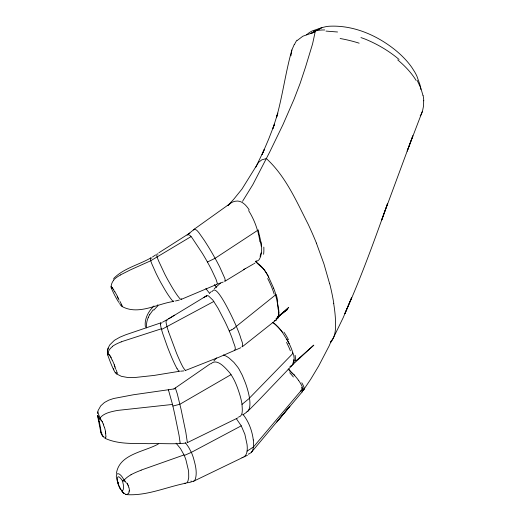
<?xml version="1.0" encoding="UTF-8"?>
<svg xmlns="http://www.w3.org/2000/svg" width="521" height="521" viewBox="0 0 521 521"><rect width="100%" height="100%" fill="white"/><g stroke="black" fill="none" stroke-linecap="round" stroke-linejoin="round"><path stroke-width="0.78" d="M160.527 324.153L160.82 322.883L161.784 323.098M278.585 312.151L278.546 309.682M293.798 359.998L293.792 360.35M105.997 436.233L105.672 437.848M290.913 55.786L291.864 50.023L294.222 44.532M278.546 313.238L278.455 314.404M111.207 286.283L111.188 286.57A5.34 3.979 0.1 0 0 111.728 288.881M261.262 252.887L260.643 256.645L259.237 259.497A12.283 8.264 58.7 0 1 255.831 261.386L255.531 261.627M181.438 298.774C180.754 300.637 178.866 297.165 178.182 296.547A28.681 4.943 63.3 0 1 176.241 293.805A37.388 6.441 63.3 0 1 171.598 286.459L167.912 280.005A41.713 7.19 63.3 0 1 164.818 274.176L158.573 260.871A12.83 2.214 63.3 0 1 157.134 256.951C156.743 255.974 156.248 253.121 158.137 253.988M173.975 300.884C173.226 302.493 171.533 299.321 170.855 298.728A30.667 5.288 63.3 0 1 164.851 289.604L160.846 282.629A38.3 6.604 63.3 0 1 157.909 277.061L157.433 276.117A36.659 6.317 63.3 0 1 156.026 273.278L151.885 263.991A12.439 2.143 63.3 0 1 150.745 260.767L130.778 269.702L120.488 274.886M129.156 491.85L129.234 490.574M212.242 291.441C214.717 286.465 220.038 295.427 221.614 297.641C225.157 303.215 228.152 309.103 231.09 315.01A52.784 8.766 61.1 0 1 236.378 326.485A52.699 8.753 61.1 0 1 240.259 336.384C240.78 339.464 243.971 344.238 242.018 346.726M160.872 322.844L125.691 334.782L119.876 337.198L114.399 340.317L109.736 344.948L108.251 347.859L107.385 351.108L108.055 353.245M210.36 363.762L173.897 388.959L133.272 394.788L113.493 398.539L108.791 400.161L104.434 402.499L100.722 405.872L98.13 410.489L97.688 413.537M116.424 473.485C119.094 454.052 144.337 451.889 158.338 444.009M256.15 260.806L256.098 261.177A1.524 1.029 56.8 0 0 256.189 261.737L257.472 263.541L262.968 268.348A13.696 8.961 55.3 0 1 264.284 269.761L267.911 275.505L273.655 288.198M118.124 483.169L118.013 482.205M107.652 353.993L107.678 354.573M187.137 235.258L187.521 234.515L189.872 233.108L187.332 234.737M237.986 417.835L187.371 442.629L185.847 432.358L181.061 409.304L177.27 393.772L175.382 388.119L175.316 388.51M291.864 50.023C285.599 72.093 282.766 94.939 276.612 117.023L277.81 113.103L272.906 128.498L274.489 124.161L268.602 139.257L262.076 154.516L264.193 149.657L255.87 167.098M107.411 350.926L108.16 348.126M293.421 362.942L292.086 365.527L289.891 366.66M205.964 296.775L206.837 295.635L208.472 295.902L212.881 300.116L218.025 308.23L224.714 321.138A49.97 8.303 61.1 0 1 229.253 331.024A50.42 8.375 61.1 0 1 232.705 339.803C233.004 342.544 237.101 348.875 234.45 350.386M108.016 352.724L107.932 353.017A6.239 3.387 -5.6 0 0 107.788 355.042M107.417 350.9L107.749 350.88M422.297 111.546L407.188 151.123L412.853 135.773L381.711 219.973L387.591 203.477C374.371 240.591 361.001 277.719 344.856 313.675L351.695 297.478L343.306 317.432L333.551 337.536L330.575 342.453C334.84 337.471 335.674 330.874 335.589 324.596A216.222 67.99 56.9 0 0 333.629 303.242M277.7 317.751L276.377 319.757L242.311 346.752M331.558 340.213L329.148 345.892L318.644 366.055L310.835 379.067L303.007 390.691M97.622 411.909L100.149 418.363M187.391 442.616L187.15 442.218M210.927 363.84C217.01 357.634 225.749 368.367 229.722 372.808C234.724 379.522 237.609 387.533 240.031 395.472A49.189 15.871 59.9 0 1 242.011 404.394C242.083 408.125 243.698 416.045 238.572 417.06M149.677 314.671L153.265 309.702M420.486 115.369L420.213 115.799M242.519 201.347L252.887 184.551L269.696 152.041L282.936 124.714L294.02 99.303L300.135 83.36L305.495 67.196L312.58 43.881L315.166 31.963L311.291 33.298M276.794 318.324C281.164 313.805 277.446 306.635 277.419 301.105M245.378 455.588L243.802 457.041L241.998 457.666M260.018 256.286C264.082 248.191 259.549 238.449 258.279 229.93L215.108 258.292A52.908 9.56 58.2 0 1 219.764 267.078L224.825 278.39L225.326 280.76L224.518 281.106A16.939 3.061 58.2 0 1 224.343 281.034M276.801 422.023L289.845 406.295L251.239 452.515L249.018 453.96M279.263 419.027L302.655 391.33M288.159 369.102C294.111 374.645 300.07 380.662 302.922 388.451L253.401 447.031L247.071 451.108M216.554 357.947L213.884 360.858M124.434 479.821L122.344 480.733M251.239 452.515L251.721 451.915A55.78 17.05 59.3 0 0 253.401 447.031A55.91 17.089 59.3 0 0 253.297 439.958M227.964 205.482L233.603 199.413L241.991 189.038L258.579 162.324L261.868 159.81L266.368 158.573C285.736 176.287 296.377 201.191 308.132 224.167A160.045 50.114 57 0 1 316.423 243.125M291.486 366.029L258.703 400.291L247.755 411.329L246.856 411.74A15.428 4.976 59.9 0 1 246.72 411.753M113.604 278.579C123.62 268.23 138.645 264.968 150.829 257.915L151.806 258.149M153.962 305.951C148.309 311.389 144.122 319.093 145.411 327.136M297.27 40.443L302.831 36.223L311.161 33.318M292.561 352.437L292.854 353.492L249.481 398.083A53.683 17.317 59.9 0 0 245.469 383.085L242.265 375.224L239.074 369.207A14.497 4.676 59.9 0 0 237.837 367.298L233.916 362.395L229.273 358.188A37.974 12.25 59.9 0 0 225.821 355.999A40.859 13.181 59.9 0 0 224.063 355.205L223.392 354.977M209.826 293.036L211.337 291.506M157.394 305.267L157.824 304.844M292.809 364.531L313.824 345.123L299.067 358.194M277.83 317.419L288.706 307.462L277.179 317.348M306.602 34.79L307.09 34.353M214.268 288.719L220.5 283.098M276.345 319.783L275.843 320.161M247.755 411.329L249.299 408.679A50.049 16.151 59.9 0 0 249.826 405.892A49.788 16.066 59.9 0 0 249.5 398.226L241.998 404.387M189.064 233.493L194.001 229.409M275.889 294.632L233.936 328.276M295.948 360.708L297.198 359.698M277.263 317.458L287.312 309.572L277.641 316.95M297.999 359.269L300.539 357.276L297.979 359.177M246.713 412.144L242.845 414.905M292.861 362.981L294.137 362.03M249.22 209.943C246.277 205.254 241.503 199.914 235.342 201.23A21.068 15.943 65.6 0 0 231.22 202.812L228.139 205.3A32.445 24.917 57.1 0 0 227.781 205.652M193.753 230.093A27.926 5.041 58.2 0 1 194.079 229.305L230.399 203.359M98.762 419.249L100.442 418.969L100.182 418.422M155.636 254.906L152.484 257.003M215.108 258.292L207.423 262.03A50.296 9.091 58.2 0 1 211.897 270.464L215.994 279.191L217.413 283.587A9.71 1.752 58.2 0 1 216.664 284.16A16.457 2.976 58.2 0 1 216.521 284.127M158.892 252.763L187.469 234.541M254.925 263.085L254.079 263.613M174.542 315.146L168.732 318.767L206.427 295.889M150.745 260.741L191.064 236.593A10.029 1.81 58.2 0 1 191.93 237.622L202.369 253.343A52.022 9.404 58.2 0 1 207.43 262.03M244.329 269.39L225.092 281.158M253.506 263.971L246.101 268.243A19.127 8.492 -21.4 0 1 245.489 268.569M203.867 297.419L206.837 295.635M169.533 318.266L162.519 322.225M231.506 329.793L229.24 331.017M231.024 374.638L179.908 404.244L172.887 406.074A19.915 0.625 77.4 0 1 174.001 410.984A28.095 0.886 77.4 0 1 175.082 415.901L179.048 435.341L180.253 443.638L179.986 443.104M275.987 318.813L276.404 318.578M175.382 388.119L173.897 388.959M311.545 33.253L321.887 27.646L325.736 26.695A42.82 23.009 22.2 0 1 329.161 26.245C353.485 24.93 377.328 35.389 395.882 50.53A79.974 42.969 22.2 0 1 411.857 67.469L414.605 71.781A84.741 45.529 22.2 0 1 416.865 76.086L419.939 84.682A99.602 53.513 22.2 0 1 420.831 89.482M310.907 33.364L321.887 27.646M187.612 234.45L189.651 235.186A10.427 1.882 58.2 0 1 191.064 236.593M245.378 455.582A53.389 16.314 59.3 0 0 247.078 451.114A52.51 16.047 59.3 0 0 247.026 444.341L244.863 434.286L241.249 425.833L191.337 452.365L184.271 455.478A14.581 3.777 65.8 0 1 185.984 460.056L188.355 470.046A39.524 10.244 65.8 0 1 188.661 472.567L188.719 477.497L187.951 481.052A39.251 10.173 65.8 0 1 185.717 483.228C166.362 487.07 147.339 495.797 127.306 494.676M213.851 301.451L161.53 329.506A14.933 1.57 70.5 0 0 162.819 333.785L167.261 346.387A34.627 3.647 70.5 0 0 168.537 349.708L170.654 354.951A41.192 4.331 70.5 0 0 171.897 357.888L173.506 361.528A35.369 3.719 70.5 0 0 177.062 368.64M240.871 347.689L218.989 357.211L185.307 370.522L183.19 367.52A38.04 4.005 70.5 0 1 179.452 359.939L177.785 356.156A44.285 4.663 70.5 0 1 176.495 353.095L168.543 331.747M291.05 365.827L292.607 364.752A27.359 9.938 41.4 0 0 293.362 363.463L293.824 359.777M242.825 457.451L193.669 481.183M245.476 268.556L244.649 268.947M181.132 299.432L216.788 284.394M247.416 455.289L243.991 456.865M244.336 269.083L243.554 269.403M121.185 341.815L161.341 328.81L161.53 329.506M141.119 470.111L184.03 454.931L184.271 455.478M150.829 257.915L150.413 258.69L150.699 260.559M223.19 282.05L218.091 283.847M194.372 229.116L196.56 230.119A11.045 1.993 58.2 0 1 198.996 232.796L204.245 240.266A53.624 9.691 58.2 0 1 214.952 258.045M179.309 300.044L175.453 301.001M173.552 301.451C156.938 303.886 138.729 315.303 122.402 306.693M320.812 28.023L312.183 30.967A55.356 29.743 22.2 0 0 309.22 32.706A57.303 30.791 22.2 0 0 307.598 33.924M191.266 482.01L187.547 482.817M248.654 454.052L248.276 454.11M179.042 371.349L153.988 375.446L134.288 377.575L127.658 377.491L121.354 376.318L116.658 373.954M185.619 443.091C173.46 444.439 161.145 443.202 148.928 443.684C134.529 443.241 119.283 444.595 105.789 438.643M183.789 370.906L180.566 371.193M172.887 406.074L172.627 404.954A15.506 0.488 77.4 0 0 172.51 404.446L118.202 410.346A84.715 64.728 1.9 0 0 116.339 410.665A65.066 49.716 1.9 0 0 113.891 411.16C108.85 412.274 103.373 413.824 99.98 417.985A5.451 1.472 -4.1 0 0 98.697 419.027M126.87 494.436L128.57 493.517A21.934 7.229 53.8 0 0 129.026 491.752M325.983 31.091L337.556 31.996M184.46 483.208L185.02 483.286A34.106 8.837 65.8 0 0 185.71 483.221M125.861 494.325L125.887 494.325A5.418 1.491 38.3 0 1 125.105 494.071L125.047 494.038M360.949 37.577L361.138 37.649A61.849 33.344 20.2 0 1 365.833 39.368C377.829 44.383 389.161 51.051 399.079 59.479M190.862 481.098L192.314 481.482A34.855 9.033 65.8 0 0 193.03 481.417A40.645 10.531 65.8 0 0 195.342 479.144C197.439 472.091 195.284 464.595 193.369 457.731A14.712 3.81 65.8 0 0 191.35 452.358M167.189 320.161C164.773 320.454 166.811 324.915 167.033 326.752A14.451 1.517 70.5 0 0 168.557 331.76M123.62 493.205L120.664 489.186M275.681 324.739L281.053 330.366M288.934 369.656L289.995 370.587M281.451 330.978L278.364 327.24L273.095 322.343M176.091 443.156L180.54 448.672L184.03 454.931M293.584 374.182L294.762 375.53M112.054 287.579L112.419 288.041M236.417 418.793L241.249 425.833M205.867 288.569L209.65 293.434M185.43 442.622L188.667 447.298L191.337 452.365M214.359 284.564L216.541 287.39M242.806 414.175C248.758 421.509 252.105 430.652 253.297 439.958M281.255 330.627L282.343 332.183M103.373 436.872L102.507 435.315M281.659 331.154L287.325 340.259M109.182 354.69L109.625 355.329M119.407 303.274L119.4 303.261A5.529 0.905 63.6 0 1 119.302 303.118L119.205 302.975M123.627 479.203L124.871 480.876A6.78 1.283 -16.9 0 1 122.435 480.922M298.396 380.258L298.624 380.584M123.334 478.779C118.58 470.496 113.676 472.71 117.928 482.596M112.796 288.595L113.448 289.624M118.723 302.265L118.072 301.236A17.727 2.892 63.6 0 1 115.994 297.667L115.082 295.987A16.613 2.709 63.6 0 1 113.331 292.535L112.022 289.676M101.406 420.31L102.109 421.548M113.773 290.177L114.757 291.877M127.202 483.618L127.463 484.1M177.068 368.66L178.964 371.31A12.693 1.335 70.5 0 0 179.341 370.939M110.081 356.09L110.367 356.605M108.244 353.59L108.27 353.642A6.61 2.416 -8.7 0 0 107.84 355.205M120.859 489.434L120.514 488.783A7.248 1.83 65.6 0 1 120.058 487.832C116.991 483.475 115.388 470.652 122.07 480.225A2.371 0.599 65.6 0 1 122.181 480.421M417.217 80.462L420.831 88.062L422.987 95.545M117.199 296.254L118.332 298.338M286.83 339.275L289.07 343.691M268.445 276.742C265.56 270.79 260.956 265.117 255.59 261.829M268.497 276.833L268.686 277.192M110.491 356.826L110.719 357.263M113.839 370.086L113.865 370.131A6.252 0.528 70.3 0 0 113.91 370.223M119.999 301.438L121.771 304.922M113.76 369.936L113.513 369.454A17.05 1.446 70.3 0 1 111.501 364.934L110.778 363.183A15.949 1.348 70.3 0 1 109.312 359.392L108.016 355.765M127.567 484.302L127.788 484.758M102.24 421.795L103.171 423.97M111.09 358.005L112.041 359.998M114.19 364.85L115.095 367.031M111.11 286.394L111.39 286.928A5.386 3.289 -5.9 0 0 111.768 289.005M316.397 243.112L323.958 263.965L329.624 283.756M128.042 485.344L128.615 486.998M102.37 434.957L102.155 434.312M116.294 370.118L117.251 373.231M103.451 424.739L104.167 426.933M122.617 481.489L123.327 484.608A18.098 4.565 65.6 0 1 123.542 487.343L123.47 488.411A19.303 4.871 65.6 0 1 122.526 490.508L122.142 490.561A6.721 1.693 65.6 0 1 122.057 490.561M115.916 372.645L115.825 372.307M113.734 368.581L113.845 368.966M302.922 388.451L303.053 389.024M101.856 433.27L101.706 432.69M100.924 432.423L100.631 431.258A9.385 0.449 77.6 0 1 100.494 430.691L97.492 415.387L98.625 418.676M172.51 404.452L168.426 389.864L168.361 390.431M98.821 419.496L99.732 423.905A16.144 0.775 77.6 0 1 100.429 427.617L100.703 429.206A16.412 0.788 77.6 0 1 101.015 431.232L101.107 431.981A12.849 0.619 77.6 0 1 101.159 432.56L101.172 432.769M99.127 421.339L99.211 421.75M105.424 431.785L105.776 433.746M98.71 419.333L98.248 416.976M121.803 305.58L121.862 305.957M98.195 416.663L97.987 415.504M260.767 242.031L261.177 246.146M146.596 327.93L146.57 327.729A19.264 17.206 -50.9 0 1 148.29 317.452M423.671 100.768L423.573 105.809L422.603 110.621A72.054 38.951 19.4 0 1 420.792 115.128M294.45 44.669A86.577 44.051 33.2 0 1 296.924 40.215M313.818 31.201A43.315 16.197 17.6 0 1 324.72 29.957M340.115 38.515A61.856 25.36 17.6 0 1 359.151 43.184M397.725 59.915A88.349 46.512 20.5 0 1 416.123 80.442M423.124 95.597A105.014 56.952 19.3 0 1 423.762 100.794M148.251 317.439A24.839 22.318 -49.9 0 1 149.696 314.677M153.812 310.171A64.565 59.003 -49.6 0 1 157.902 305.807M248.582 210.562A49.69 32.074 66.4 0 1 257.348 230.028M273.61 288.191A47.574 24.24 56.4 0 1 275.843 294.619M276.241 294.743A46.297 23.334 56.6 0 1 277.752 301.275M267.69 278.488A54.562 26.226 57.7 0 1 274.189 294.118M283.925 332.151A36.04 15.454 45.2 0 1 288.452 339.757M286.55 342.369A54.679 16.457 50.7 0 1 290.379 350.828M295.114 355.283A61.582 20.873 48.4 0 1 295.264 361.105M287.605 340.506A53.292 17.727 48.8 0 1 293.062 353.642M301.418 387.396A56.887 10.199 38.9 0 1 302.076 391.981M301.796 382.798A56.424 9.866 40.1 0 1 304.16 389.461M130.979 474.709A43.23 21.309 -21.8 0 1 141.152 470.216M124.382 479.821A17.935 8.896 -21.8 0 1 131.038 474.761M123.77 493.328A6.682 5.985 -44.6 0 1 121.543 490.378M124.786 493.641A3.758 1.042 38.4 0 1 123.744 493.016M120.475 489.343A11.39 3.693 65.8 0 1 119.843 488.047M119.706 488.001A15.024 4.155 65.6 0 1 117.713 482.934M124.871 481.15A4.943 0.97 43.2 0 1 125.138 481.384M125.112 481.586A4.311 1.465 44.6 0 1 125.887 482.368M126.649 482.889A5.614 2.625 44.9 0 1 126.844 483.169M127.117 483.201A7.047 3.549 43.6 0 1 127.371 483.631M127.411 484.094A9.039 4.116 45.7 0 1 127.515 484.289M128.023 484.843A7.476 3.211 47.3 0 1 128.264 485.448M128.843 487.168A19.407 6.617 52.7 0 1 129.358 490.652M126.961 494.598A8.785 2.677 42.3 0 1 126.616 494.637M126.206 494.442A5.594 1.543 38.5 0 1 125.952 494.396M103.471 436.963A7.515 7.515 16 0 1 101.081 432.997M104.115 437.099A4.702 1.062 53.7 0 1 103.314 436.305M101.445 433.98A19.811 1.53 78.2 0 1 101.048 432.384M100.781 419.893A7.099 0.755 55.8 0 1 100.97 420.154M100.807 419.568A6.265 1.635 60.9 0 1 100.924 419.731M101.054 420.141A6.063 2.071 63.2 0 1 101.308 420.525M102.07 421.58A7.105 2.905 65 0 1 102.188 421.828M103.432 423.977A8.316 2.911 65.9 0 1 103.731 424.81M104.408 427.135A17.59 3.849 68.1 0 1 105.652 432.104M105.561 433.407A17.147 3.426 68.8 0 1 105.848 435.953M105.509 437.66A9.052 2.11 60.7 0 1 105.307 438.115M105.112 438.115A5.275 1.179 53.7 0 1 104.506 437.887M161.315 328.751A14.269 1.504 70.5 0 1 160.585 324.316M112.315 346.4A42.227 36.516 16.8 0 1 121.243 341.926M107.938 352.697A16.392 14.191 17.1 0 1 112.471 346.569M116.541 373.87A6.89 6.565 -55.7 0 1 114.223 370.724M116.834 373.765A4.07 0.834 52.1 0 1 116.268 373.355M108.739 354.404A5.529 0.528 52.1 0 1 108.909 354.586M108.635 354.176A4.767 0.899 58.9 0 1 108.772 354.332M108.856 354.593A4.682 1.127 62.2 0 1 109.208 355.068M109.605 355.446A5.724 1.628 64.8 0 1 109.781 355.726M109.879 355.446A7.053 2.286 65.9 0 1 110.152 355.902M110.348 356.651A8.74 2.338 64.8 0 1 110.459 356.872M110.882 356.95A7.444 1.876 64.8 0 1 111.325 357.823M112.249 360.076A17.108 1.889 64.4 0 1 114.535 365.286M114.646 366.38A19.043 1.726 64.7 0 1 115.838 369.369M116.912 372.834A8.225 1.524 55.9 0 1 117.017 373.218M113.624 279.94A32.048 29.515 39.9 0 1 120.546 274.99M111.155 286.276A12.647 11.651 40.4 0 1 113.793 280.109M121.947 306.355A6.447 5.672 -51.3 0 1 119.915 303.925M111.885 287.566A3.973 0.41 49.9 0 0 111.754 287.449A3.614 0.593 57 0 1 111.924 287.651M111.872 287.605A3.784 0.762 60.6 0 1 112.145 287.944M112.432 288.152A5.041 1.185 63.5 0 1 112.562 288.341M112.575 288.035A6.558 1.778 65 0 1 112.796 288.347M113.409 289.207A7.001 1.276 62.6 0 1 113.793 289.839M114.698 291.441A17.916 1.068 60.8 0 1 117.577 296.612M117.739 297.615A19.218 0.736 60.9 0 1 119.153 300.213M121.38 304.557A6.76 1.179 54.3 0 1 121.588 304.974M122.012 305.553A4.103 0.86 51.3 0 1 122.181 306.198M289.748 372.71A44.155 6.994 42.5 0 1 293.388 377.009M289.285 370.522A20.508 5.015 36.9 0 1 292.685 373.876M288.354 369.155A15.539 4.709 35 0 1 288.96 369.649M272.288 322.297A18.658 9.391 44.2 0 1 275.681 324.733M234.092 328.373A28.909 14.881 -23.3 0 1 231.637 329.904M329.747 283.86A249.233 78.424 56.9 0 1 333.798 303.411M263.821 247.097A42.26 27.274 63.7 0 1 263.619 254.294M257.719 231.044A53.096 31.143 67.9 0 1 259.894 241.796M275.902 320.233A15.89 8.414 45.9 0 1 274.385 320.741M279.087 314.873A29.378 15.487 50.3 0 1 278.103 318.123M278.768 312.287A43.276 21.53 55.2 0 1 278.722 313.375M275.498 294.834A55.421 25.522 58.9 0 1 278.103 309.35M303.893 389.61A56.476 10.179 35.2 0 1 300.584 390.906M294.046 360.571A51.748 18.105 46.2 0 1 293.584 363.091M293.479 354.195A50.374 17.33 47.5 0 1 294.144 360.272M185.606 370.177A12.283 1.296 70.5 0 1 185.307 370.542"/></g></svg>
